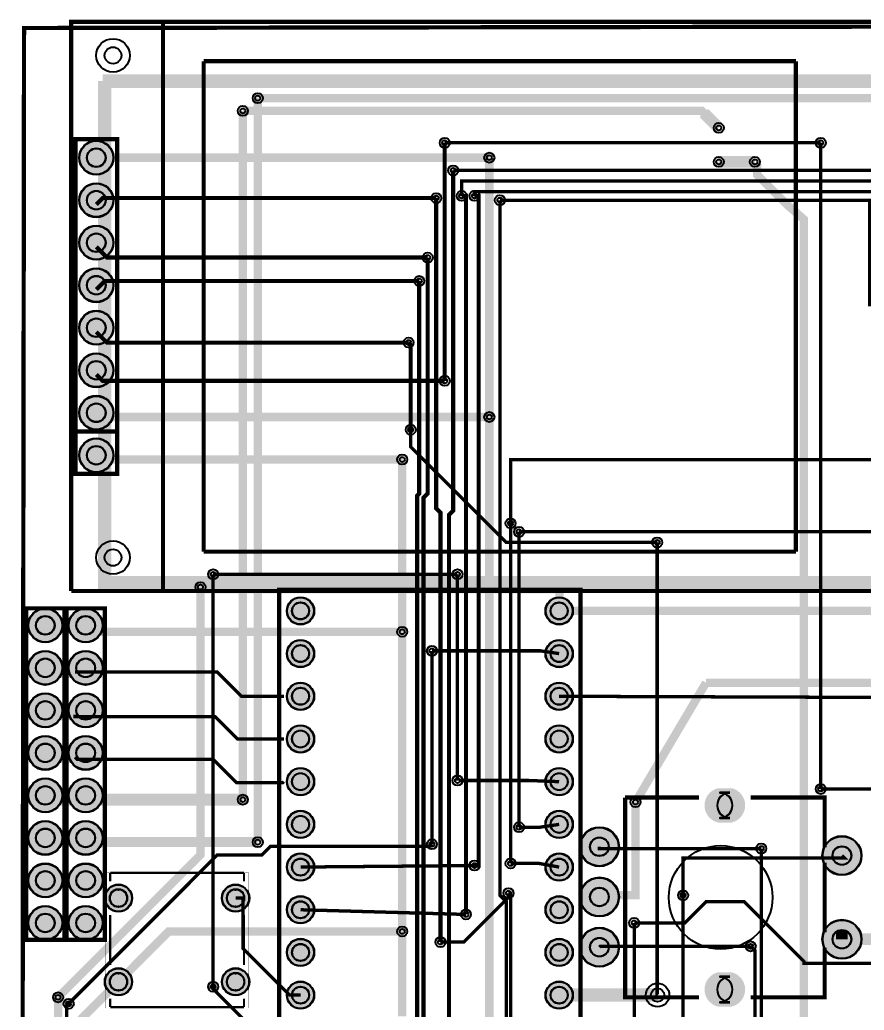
# Model space of a CAD drawing. Header units: millimetres. Extents: x -73.1 to 12.2, y 1 to 92.9.
# Drawn here: x -68.8 to -18.4, y 33.8 to 92.9 of the extents above; entities that cross this region are included whole.
import ezdxf

# ---------------------------------------------------------------- set-up
doc = ezdxf.new("R2010")
doc.units = ezdxf.units.MM
for name, color, linetype, true_color in [('BoardOutLine', 7, 'Continuous', 0xff00ff), ('BottomLayer', 7, 'Continuous', 0x0000ff), ('BottomSolderMaskLayer', 7, 'Continuous', 0xaa00ff), ('Document', 7, 'Continuous', 0xffffff), ('Hole', 7, 'Continuous', 0x222222), ('Multi-Layer', 7, 'Continuous', 0xc0c0c0), ('TopAssembly', 7, 'Continuous', 0x33cc99), ('TopLayer', 7, 'Continuous', 0xff0000), ('TopSilkLayer', 7, 'Continuous', 0xffcc00), ('TopSolderMaskLayer', 7, 'Continuous', 0x800080)]:
    doc.layers.add(name, color=color, linetype=linetype, true_color=true_color)

msp = doc.modelspace()

# ---------------------------------------------------------------- hatches: boundary and pattern name
at = {"layer": 'BottomSolderMaskLayer'}
for points in [[(-65.288, 84.709, 1), (-63.237, 84.709, 1)], [(-65.288, 82.169, 1), (-63.237, 82.169, 1)], [(-65.288, 79.629, 1), (-63.237, 79.629, 1)], [(-65.288, 77.089, 1), (-63.237, 77.089, 1)], [(-65.288, 74.549, 1), (-63.237, 74.549, 1)], [(-65.288, 72.009, 1), (-63.237, 72.009, 1)], [(-65.288, 69.469, 1), (-63.237, 69.469, 1)], [(-65.288, 66.929, 1), (-63.237, 66.929, 1)], [(-52.879, 57.631, 1), (-51.228, 57.631, 1)], [(-37.419, 57.631, 1), (-35.768, 57.631, 1)], [(-68.336, 56.769, 1), (-66.285, 56.769, 1)], [(-65.923, 56.769, 1), (-63.872, 56.769, 1)], [(-52.879, 55.081, 1), (-51.228, 55.081, 1)], [(-37.419, 55.081, 1), (-35.768, 55.081, 1)], [(-68.336, 54.229, 1), (-66.285, 54.229, 1)], [(-65.923, 54.229, 1), (-63.872, 54.229, 1)], [(-52.879, 52.53, 1), (-51.228, 52.53, 1)], [(-37.419, 52.53, 1), (-35.768, 52.53, 1)], [(-68.336, 51.689, 1), (-66.285, 51.689, 1)], [(-65.923, 51.689, 1), (-63.872, 51.689, 1)], [(-52.879, 49.979, 1), (-51.228, 49.979, 1)], [(-37.419, 49.979, 1), (-35.768, 49.979, 1)], [(-68.336, 49.149, 1), (-66.285, 49.149, 1)], [(-65.923, 49.149, 1), (-63.872, 49.149, 1)], [(-52.879, 47.429, 1), (-51.228, 47.429, 1)], [(-37.419, 47.429, 1), (-35.768, 47.429, 1)], [(-68.336, 46.609, 1), (-66.285, 46.609, 1)], [(-65.923, 46.609, 1), (-63.872, 46.609, 1)], [(-26.279, 47.039, -0.785398), (-26.279, 44.988), (-27.099, 44.988, -0.785398), (-27.099, 47.039)], [(-52.879, 44.878, 1), (-51.228, 44.878, 1)], [(-37.419, 44.878, 1), (-35.768, 44.878, 1)], [(-68.336, 44.069, 1), (-66.285, 44.069, 1)], [(-65.923, 44.069, 1), (-63.872, 44.069, 1)], [(-35.364, 43.54, 1), (-33.013, 43.54, 1)], [(-20.864, 43.013, 1), (-18.513, 43.013, 1)], [(-52.879, 42.328, 1), (-51.228, 42.328, 1)], [(-37.419, 42.328, 1), (-35.768, 42.328, 1)], [(-68.336, 41.529, 1), (-66.285, 41.529, 1)], [(-65.923, 41.529, 1), (-63.872, 41.529, 1)], [(-35.364, 40.54, 1), (-33.013, 40.54, 1)], [(-63.761, 40.473, 1), (-62.11, 40.473, 1)], [(-56.762, 40.473, 1), (-55.111, 40.473, 1)], [(-52.879, 39.777, 1), (-51.228, 39.777, 1)], [(-37.419, 39.777, 1), (-35.768, 39.777, 1)], [(-68.336, 38.989, 1), (-66.285, 38.989, 1)], [(-65.923, 38.989, 1), (-63.872, 38.989, 1)], [(-20.864, 38.013, 1), (-18.513, 38.013, 1)], [(-35.364, 37.54, 1), (-33.013, 37.54, 1)], [(-52.879, 37.227, 1), (-51.228, 37.227, 1)], [(-37.419, 37.227, 1), (-35.768, 37.227, 1)], [(-63.761, 35.473, 1), (-62.11, 35.473, 1)], [(-56.762, 35.473, 1), (-55.111, 35.473, 1)], [(-26.279, 36.039, -0.785398), (-26.279, 33.988), (-27.099, 33.988, -0.785398), (-27.099, 36.039)], [(-52.879, 34.676, 1), (-51.228, 34.676, 1)], [(-37.419, 34.676, 1), (-35.768, 34.676, 1)]]:
    msp.add_hatch(color=256, dxfattribs=at).paths.add_polyline_path(points)
at = {"layer": 'Multi-Layer'}
for points in [[(-65.262, 84.709, 1), (-63.262, 84.709, 1)], [(-65.262, 82.169, 1), (-63.262, 82.169, 1)], [(-65.262, 79.629, 1), (-63.262, 79.629, 1)], [(-65.262, 77.089, 1), (-63.262, 77.089, 1)], [(-65.262, 74.549, 1), (-63.262, 74.549, 1)], [(-65.262, 72.009, 1), (-63.262, 72.009, 1)], [(-65.262, 69.469, 1), (-63.262, 69.469, 1)], [(-65.262, 66.929, 1), (-63.262, 66.929, 1)], [(-52.853, 57.631, 1), (-51.253, 57.631, 1)], [(-37.393, 57.631, 1), (-35.793, 57.631, 1)], [(-68.31, 56.769, 1), (-66.31, 56.769, 1)], [(-65.897, 56.769, 1), (-63.897, 56.769, 1)], [(-52.853, 55.081, 1), (-51.253, 55.081, 1)], [(-37.393, 55.081, 1), (-35.793, 55.081, 1)], [(-68.31, 54.229, 1), (-66.31, 54.229, 1)], [(-65.897, 54.229, 1), (-63.897, 54.229, 1)], [(-52.853, 52.53, 1), (-51.253, 52.53, 1)], [(-37.393, 52.53, 1), (-35.793, 52.53, 1)], [(-68.31, 51.689, 1), (-66.31, 51.689, 1)], [(-65.897, 51.689, 1), (-63.897, 51.689, 1)], [(-52.853, 49.979, 1), (-51.253, 49.979, 1)], [(-37.393, 49.979, 1), (-35.793, 49.979, 1)], [(-68.31, 49.149, 1), (-66.31, 49.149, 1)], [(-65.897, 49.149, 1), (-63.897, 49.149, 1)], [(-52.853, 47.429, 1), (-51.253, 47.429, 1)], [(-37.393, 47.429, 1), (-35.793, 47.429, 1)], [(-68.31, 46.609, 1), (-66.31, 46.609, 1)], [(-65.897, 46.609, 1), (-63.897, 46.609, 1)], [(-26.289, 47.013, -0.785398), (-26.289, 45.013), (-27.089, 45.013, -0.785398), (-27.089, 47.013)], [(-52.853, 44.878, 1), (-51.253, 44.878, 1)], [(-37.393, 44.878, 1), (-35.793, 44.878, 1)], [(-68.31, 44.069, 1), (-66.31, 44.069, 1)], [(-65.897, 44.069, 1), (-63.897, 44.069, 1)], [(-35.339, 43.54, 1), (-33.039, 43.54, 1)], [(-20.839, 43.013, 1), (-18.539, 43.013, 1)], [(-52.853, 42.328, 1), (-51.253, 42.328, 1)], [(-37.393, 42.328, 1), (-35.793, 42.328, 1)], [(-68.31, 41.529, 1), (-66.31, 41.529, 1)], [(-65.897, 41.529, 1), (-63.897, 41.529, 1)], [(-35.339, 40.54, 1), (-33.039, 40.54, 1)], [(-63.736, 40.473, 1), (-62.136, 40.473, 1)], [(-56.736, 40.473, 1), (-55.136, 40.473, 1)], [(-52.853, 39.777, 1), (-51.253, 39.777, 1)], [(-37.393, 39.777, 1), (-35.793, 39.777, 1)], [(-68.31, 38.989, 1), (-66.31, 38.989, 1)], [(-65.897, 38.989, 1), (-63.897, 38.989, 1)], [(-20.839, 38.013, 1), (-18.539, 38.013, 1)], [(-35.339, 37.54, 1), (-33.039, 37.54, 1)], [(-52.853, 37.227, 1), (-51.253, 37.227, 1)], [(-37.393, 37.227, 1), (-35.793, 37.227, 1)], [(-63.736, 35.473, 1), (-62.136, 35.473, 1)], [(-56.736, 35.473, 1), (-55.136, 35.473, 1)], [(-26.289, 36.013, -0.785398), (-26.289, 34.013), (-27.089, 34.013, -0.785398), (-27.089, 36.013)], [(-52.853, 34.676, 1), (-51.253, 34.676, 1)], [(-37.393, 34.676, 1), (-35.793, 34.676, 1)]]:
    msp.add_hatch(color=256, dxfattribs=at).paths.add_polyline_path(points)
at = {"layer": 'TopSolderMaskLayer'}
for points in [[(-65.288, 84.709, 1), (-63.237, 84.709, 1)], [(-65.288, 82.169, 1), (-63.237, 82.169, 1)], [(-65.288, 79.629, 1), (-63.237, 79.629, 1)], [(-65.288, 77.089, 1), (-63.237, 77.089, 1)], [(-65.288, 74.549, 1), (-63.237, 74.549, 1)], [(-65.288, 72.009, 1), (-63.237, 72.009, 1)], [(-65.288, 69.469, 1), (-63.237, 69.469, 1)], [(-65.288, 66.929, 1), (-63.237, 66.929, 1)], [(-52.879, 57.631, 1), (-51.228, 57.631, 1)], [(-37.419, 57.631, 1), (-35.768, 57.631, 1)], [(-68.336, 56.769, 1), (-66.285, 56.769, 1)], [(-65.923, 56.769, 1), (-63.872, 56.769, 1)], [(-52.879, 55.081, 1), (-51.228, 55.081, 1)], [(-37.419, 55.081, 1), (-35.768, 55.081, 1)], [(-68.336, 54.229, 1), (-66.285, 54.229, 1)], [(-65.923, 54.229, 1), (-63.872, 54.229, 1)], [(-52.879, 52.53, 1), (-51.228, 52.53, 1)], [(-37.419, 52.53, 1), (-35.768, 52.53, 1)], [(-68.336, 51.689, 1), (-66.285, 51.689, 1)], [(-65.923, 51.689, 1), (-63.872, 51.689, 1)], [(-52.879, 49.979, 1), (-51.228, 49.979, 1)], [(-37.419, 49.979, 1), (-35.768, 49.979, 1)], [(-68.336, 49.149, 1), (-66.285, 49.149, 1)], [(-65.923, 49.149, 1), (-63.872, 49.149, 1)], [(-52.879, 47.429, 1), (-51.228, 47.429, 1)], [(-37.419, 47.429, 1), (-35.768, 47.429, 1)], [(-68.336, 46.609, 1), (-66.285, 46.609, 1)], [(-65.923, 46.609, 1), (-63.872, 46.609, 1)], [(-26.279, 47.039, -0.785398), (-26.279, 44.988), (-27.099, 44.988, -0.785398), (-27.099, 47.039)], [(-52.879, 44.878, 1), (-51.228, 44.878, 1)], [(-37.419, 44.878, 1), (-35.768, 44.878, 1)], [(-68.336, 44.069, 1), (-66.285, 44.069, 1)], [(-65.923, 44.069, 1), (-63.872, 44.069, 1)], [(-35.364, 43.54, 1), (-33.013, 43.54, 1)], [(-20.864, 43.013, 1), (-18.513, 43.013, 1)], [(-52.879, 42.328, 1), (-51.228, 42.328, 1)], [(-37.419, 42.328, 1), (-35.768, 42.328, 1)], [(-68.336, 41.529, 1), (-66.285, 41.529, 1)], [(-65.923, 41.529, 1), (-63.872, 41.529, 1)], [(-35.364, 40.54, 1), (-33.013, 40.54, 1)], [(-63.761, 40.473, 1), (-62.11, 40.473, 1)], [(-56.762, 40.473, 1), (-55.111, 40.473, 1)], [(-52.879, 39.777, 1), (-51.228, 39.777, 1)], [(-37.419, 39.777, 1), (-35.768, 39.777, 1)], [(-68.336, 38.989, 1), (-66.285, 38.989, 1)], [(-65.923, 38.989, 1), (-63.872, 38.989, 1)], [(-20.864, 38.013, 1), (-18.513, 38.013, 1)], [(-35.364, 37.54, 1), (-33.013, 37.54, 1)], [(-52.879, 37.227, 1), (-51.228, 37.227, 1)], [(-37.419, 37.227, 1), (-35.768, 37.227, 1)], [(-63.761, 35.473, 1), (-62.11, 35.473, 1)], [(-56.762, 35.473, 1), (-55.111, 35.473, 1)], [(-26.279, 36.039, -0.785398), (-26.279, 33.988), (-27.099, 33.988, -0.785398), (-27.099, 36.039)], [(-52.879, 34.676, 1), (-51.228, 34.676, 1)], [(-37.419, 34.676, 1), (-35.768, 34.676, 1)]]:
    msp.add_hatch(color=256, dxfattribs=at).paths.add_polyline_path(points)

# ---------------------------------------------------------------- linework, layer by layer
at = {"layer": 'BoardOutLine', "const_width": 0.254}
msp.add_lwpolyline([(-68.58, 92.456), (12.065, 92.583), (12.065, 2.414), (-68.707, 2.414), (-68.58, 92.456)], close=True, dxfattribs=at)
at = {"layer": 'BottomLayer'}
for points, const_width in [([(-54.61, 88.265), (-14.733, 88.265), (-14.605, 88.393)], 0.5), ([(-55.499, 87.503), (-28.067, 87.503), (-27.94, 87.376)], 0.5), ([(-27.051, 86.488), (-27.94, 87.377)], 0.7), ([(-43.434, 85.598), (-20.955, 85.598), (-20.955, 85.598)], 0.2), ([(-64.262, 84.455), (-64.008, 84.709), (-40.767, 84.709)], 0.5), ([(-27.051, 84.456), (-24.892, 84.456)], 0.7), ([(-42.926, 83.947), (-18.923, 83.947)], 0.2), ([(-18.923, 83.948), (-16.891, 83.948), (-16.891, 76.455), (-15.24, 74.804), (4.445, 74.804), (4.572, 74.931)], 0.2), ([(-42.418, 82.424), (-42.418, 83.313), (-19.304, 83.313)], 0.2), ([(-19.304, 83.313), (-17.272, 83.313), (-17.272, 76.328), (-15.24, 74.296), (3.302, 74.296)], 0.2), ([(-43.942, 82.296), (-63.881, 82.296), (-64.262, 81.915)], 0.25), ([(-41.656, 82.424), (-41.656, 82.678), (-19.685, 82.677)], 0.2), ([(-40.132, 82.17), (-18.034, 82.17), (-18.034, 78.357), (-18.034, 75.819)], 0.2), ([(-19.685, 82.678), (-17.653, 82.678), (-17.653, 76.074), (-15.494, 73.915), (3.937, 73.915)], 0.2), ([(-44.45, 78.74), (-63.616, 78.74), (-64.26, 79.384)], 0.25), ([(-44.958, 77.343), (-63.754, 77.343), (-64.262, 76.835)], 0.25), ([(-45.593, 73.66), (-63.627, 73.66), (-64.262, 74.295)], 0.25), ([(-64.262, 71.756), (-63.88, 71.374), (-43.434, 71.374)], 0.25), ([(-40.767, 69.215), (-40.767, 69.215), (-53.34, 69.215), (-64.262, 69.216)], 0.5), ([(-30.734, 61.723), (-39.751, 61.723), (-45.466, 67.438), (-45.466, 68.454)], 0.2), ([(-64.262, 66.675), (-60.325, 66.675), (-45.974, 66.675), (-45.974, 66.675)], 0.5), ([(-39.497, 62.866), (-39.497, 66.676), (-13.843, 66.676)], 0.2), ([(-38.989, 62.357), (-15.367, 62.357), (-15.367, 62.357)], 0.2), ([(-42.672, 59.817), (-42.672, 59.817), (-57.277, 59.817)], 0.2), ([(-36.593, 57.631), (-36.576, 58.928), (-57.912, 58.928), (-58.039, 59.055)], 0.5), ([(-36.593, 57.631), (-16.637, 57.631), (-16.637, 57.658)], 0.5), ([(-67.945, 56.515), (-65.532, 56.515), (-65.532, 56.515)], 0.5), ([(-45.974, 56.388), (-65.405, 56.388), (-65.532, 56.515)], 0.5), ([(-36.594, 55.081), (-37.719, 55.246), (-44.196, 55.246)], 0.2), ([(-67.945, 53.975), (-65.532, 53.975), (-65.532, 53.975)], 0.7), ([(-65.532, 53.976), (-57.023, 53.976), (-55.578, 52.531), (-53.045, 52.531)], 0.2), ([(-27.813, 53.34), (-32.028, 46.211)], 0.5), ([(5.969, 53.34), (-27.82, 53.34)], 0.5), ([(-36.593, 52.53), (-36.593, 52.53), (-14.224, 52.451), (-14.097, 52.578)], 0.2), ([(-67.945, 51.435), (-65.532, 51.435), (-65.532, 51.435)], 0.7), ([(-65.532, 51.436), (-65.532, 51.309), (-57.15, 51.309), (-55.822, 49.98), (-53.045, 49.98)], 0.2), ([(-67.945, 48.895), (-65.532, 48.895), (-65.532, 48.895)], 0.7), ([(-65.532, 48.896), (-65.405, 48.769), (-57.277, 48.769), (-55.88, 47.372), (-53.104, 47.372), (-53.045, 47.428)], 0.2), ([(-36.593, 47.429), (-38.412, 47.499), (-42.672, 47.499), (-42.672, 47.498)], 0.2), ([(-20.955, 46.99), (-13.058, 46.99), (-12.931, 47.117)], 0.2), ([(-55.499, 46.355), (-67.945, 46.355), (-67.945, 46.355)], 0.7), ([(-67.945, 46.355), (-65.532, 46.355), (-65.532, 46.355)], 0.7), ([(-36.593, 44.878), (-37.761, 44.704), (-38.989, 44.704)], 0.2), ([(-54.61, 43.815), (-54.611, 43.816), (-67.945, 43.816)], 0.6), ([(-65.913, 34.164), (-57.023, 43.054), (-54.356, 43.054), (-53.848, 43.562), (-44.323, 43.562), (-44.196, 43.689)], 0.2), ([(-34.188, 43.539), (-34.188, 43.434), (-24.511, 43.434)], 0.2), ([(-36.593, 42.328), (-37.804, 42.545), (-39.497, 42.545)], 0.2), ([(-29.187, 40.641), (-29.187, 42.861), (-19.535, 42.861), (-19.688, 43.013)], 0.2), ([(-52.053, 42.328), (-52.053, 42.328), (-41.656, 42.418), (-41.656, 42.418)], 0.2), ([(-19.688, 38.014), (-14.455, 38.014), (-10.686, 41.784), (-6.718, 41.784)], 0.7), ([(-43.688, 37.846), (-42.291, 37.846), (-39.624, 40.513), (-39.624, 40.767)], 0.2), ([(-13.208, 36.577), (-21.948, 36.577), (-21.948, 36.681), (-25.527, 40.26), (-27.813, 40.26), (-29.083, 38.99), (-32.108, 38.99)], 0.2), ([(-52.053, 39.777), (-52.053, 39.777), (-42.164, 39.497)], 0.2), ([(-45.974, 38.481), (-59.928, 38.481), (-62.936, 35.473)], 0.5), ([(-19.688, 38.014), (-19.688, 38.482)], 0.7), ([(-25.146, 37.592), (-34.137, 37.592), (-34.189, 37.54)], 0.2), ([(-57.277, 35.179), (-57.277, 35.052), (-54.483, 32.258)], 0.2), ([(-36.593, 34.676), (-30.711, 34.676)], 0.8), ([(-66.548, 34.544), (-66.548, 30.481), (-67.564, 29.465)], 0.5)]:
    msp.add_lwpolyline(points, dxfattribs=dict(at, const_width=const_width))
at = {"layer": 'BottomSolderMaskLayer'}
for points in [[(-26.381, 46.783), (-26.996, 46.783)], [(-26.381, 45.244), (-26.996, 45.244)], [(-62.91, 40.989), (-62.962, 40.989)], [(-55.91, 40.989), (-55.962, 40.989)], [(-62.91, 39.957), (-62.962, 39.957)], [(-55.91, 39.957), (-55.962, 39.957)], [(-62.91, 35.989), (-62.962, 35.989)], [(-55.91, 35.989), (-55.962, 35.989)], [(-26.381, 35.783), (-26.996, 35.783)], [(-62.91, 34.957), (-62.962, 34.957)], [(-55.91, 34.957), (-55.962, 34.957)], [(-26.381, 34.244), (-26.996, 34.244)]]:
    msp.add_lwpolyline(points, close=True, dxfattribs=at)
for centre, radius in [((-64.262, 84.709), 1.025), ((-64.262, 84.709), 0.564), ((-64.262, 82.169), 1.025), ((-64.262, 82.169), 0.564), ((-64.262, 79.629), 1.025), ((-64.262, 79.629), 0.564), ((-64.262, 77.089), 1.025), ((-64.262, 77.089), 0.564), ((-64.262, 74.549), 1.025), ((-64.262, 74.549), 0.564), ((-64.262, 72.009), 1.025), ((-64.262, 72.009), 0.564), ((-64.262, 69.469), 1.025), ((-64.262, 69.469), 0.564), ((-64.262, 66.929), 1.025), ((-64.262, 66.929), 0.564), ((-52.053, 57.631), 0.825), ((-52.053, 57.631), 0.516), ((-36.593, 57.631), 0.825), ((-36.593, 57.631), 0.516), ((-67.31, 56.769), 1.025), ((-64.897, 56.769), 1.025), ((-67.31, 56.769), 0.564), ((-64.897, 56.769), 0.564), ((-52.053, 55.081), 0.825), ((-36.593, 55.081), 0.825), ((-67.31, 54.229), 1.025), ((-64.897, 54.229), 1.025), ((-52.053, 55.081), 0.516), ((-36.593, 55.081), 0.516), ((-67.31, 54.229), 0.564), ((-64.897, 54.229), 0.564), ((-52.053, 52.53), 0.825), ((-36.593, 52.53), 0.825), ((-67.31, 51.689), 1.025), ((-64.897, 51.689), 1.025), ((-52.053, 52.53), 0.516), ((-36.593, 52.53), 0.516), ((-67.31, 51.689), 0.564), ((-64.897, 51.689), 0.564), ((-52.053, 49.979), 0.825), ((-52.053, 49.98), 0.516), ((-36.593, 49.979), 0.825), ((-36.593, 49.98), 0.516), ((-67.31, 49.149), 1.025), ((-67.31, 49.149), 0.564), ((-64.897, 49.149), 1.025), ((-64.897, 49.149), 0.564), ((-52.053, 47.429), 0.825), ((-52.053, 47.429), 0.516), ((-36.593, 47.429), 0.825), ((-36.593, 47.429), 0.516), ((-67.31, 46.609), 1.025), ((-64.897, 46.609), 1.025), ((-67.31, 46.609), 0.564), ((-64.897, 46.609), 0.564), ((-52.053, 44.878), 0.825), ((-36.593, 44.878), 0.825), ((-67.31, 44.069), 1.026), ((-64.897, 44.069), 1.026), ((-52.053, 44.878), 0.516), ((-36.593, 44.878), 0.516), ((-67.31, 44.069), 0.564), ((-64.897, 44.069), 0.564), ((-34.189, 43.54), 1.175), ((-34.189, 43.54), 0.562), ((-19.689, 43.013), 1.175), ((-19.689, 43.014), 0.562), ((-52.053, 42.328), 0.825), ((-52.053, 42.328), 0.516), ((-36.593, 42.328), 0.825), ((-36.593, 42.328), 0.516), ((-67.31, 41.529), 1.026), ((-67.31, 41.529), 0.564), ((-64.897, 41.529), 1.026), ((-64.897, 41.529), 0.564), ((-34.189, 40.54), 1.175), ((-62.936, 40.473), 0.825), ((-55.936, 40.473), 0.825), ((-34.189, 40.54), 0.562), ((-52.053, 39.777), 0.825), ((-52.053, 39.777), 0.516), ((-36.593, 39.777), 0.825), ((-36.593, 39.777), 0.516), ((-67.31, 38.989), 1.026), ((-64.897, 38.989), 1.026), ((-67.31, 38.989), 0.564), ((-64.897, 38.989), 0.564), ((-19.689, 38.013), 1.175), ((-34.189, 37.54), 1.175), ((-19.689, 38.014), 0.562), ((-52.053, 37.227), 0.825), ((-36.593, 37.227), 0.825), ((-34.189, 37.54), 0.562), ((-52.053, 37.227), 0.516), ((-36.593, 37.227), 0.516), ((-62.936, 35.473), 0.825), ((-55.936, 35.473), 0.825), ((-52.053, 34.676), 0.825), ((-52.053, 34.676), 0.516), ((-36.593, 34.676), 0.825), ((-36.593, 34.676), 0.516)]:
    msp.add_circle(centre, radius, dxfattribs=at)
for centre, radius, start, end in [((-26.381, 46.014), 0.769, 450, 270), ((-26.996, 46.014), 0.769, 270, 450), ((-62.962, 40.473), 0.516, 90, 270), ((-62.91, 40.473), 0.516, 270, 90), ((-55.962, 40.473), 0.516, 90, 270), ((-55.91, 40.473), 0.516, 270, 90), ((-62.962, 35.473), 0.516, 90, 270), ((-62.91, 35.473), 0.516, 270, 90), ((-55.962, 35.473), 0.516, 90, 270), ((-55.91, 35.473), 0.516, 270, 90), ((-26.381, 35.014), 0.769, 450, 270), ((-26.996, 35.014), 0.769, 270, 450)]:
    msp.add_arc(centre, radius, start, end, dxfattribs=at)
at = {"layer": 'Document', "const_width": 0.00991}
msp.add_lwpolyline([(-63.727, 41.986), (-55.145, 41.986), (-55.145, 33.906), (-63.727, 33.906), (-63.727, 41.986)], close=True, dxfattribs=at)
at = {"layer": 'Document'}
for centre in [(-63.262, 90.819), (-63.262, 60.819)]:
    msp.add_circle(centre, 0.5, dxfattribs=at)
at = {"layer": 'Hole'}
for centre, radius in [((-54.61, 88.265), 0.15), ((-55.499, 87.503), 0.15), ((-27.051, 86.487), 0.15), ((-43.434, 85.598), 0.15), ((-20.955, 85.598), 0.15), ((-40.767, 84.709), 0.15), ((-42.926, 83.947), 0.15), ((-27.051, 84.455), 0.15), ((-24.892, 84.455), 0.15), ((-43.942, 82.296), 0.15), ((-42.418, 82.423), 0.15), ((-41.656, 82.423), 0.15), ((-40.132, 82.169), 0.15), ((-44.45, 78.74), 0.15), ((-44.958, 77.343), 0.15), ((-45.593, 73.66), 0.15), ((-43.434, 71.374), 0.15), ((-40.767, 69.215), 0.15), ((-45.466, 68.453), 0.15), ((-45.974, 66.675), 0.15), ((-39.497, 62.865), 0.15), ((-38.989, 62.357), 0.15), ((-30.734, 61.722), 0.15), ((-57.277, 59.817), 0.15), ((-42.672, 59.817), 0.15), ((-58.039, 59.055), 0.15), ((-45.974, 56.388), 0.15), ((-44.196, 55.245), 0.15), ((-42.672, 47.498), 0.15), ((-20.955, 46.99), 0.15), ((-55.499, 46.355), 0.15), ((-32.028, 46.211), 0.15), ((-38.989, 44.704), 0.15), ((-54.61, 43.815), 0.15), ((-44.196, 43.688), 0.15), ((-24.511, 43.434), 0.15), ((-39.497, 42.545), 0.15), ((-41.656, 42.418), 0.15), ((-39.624, 40.767), 0.15), ((-29.187, 40.64), 0.15), ((-42.164, 39.497), 0.15), ((-32.108, 38.989), 0.15), ((-45.974, 38.481), 0.15), ((-43.688, 37.846), 0.15), ((-25.146, 37.592), 0.15), ((-57.277, 35.179), 0.15), ((-30.711, 34.676), 0.4), ((-66.548, 34.544), 0.15), ((-65.913, 34.163), 0.15)]:
    msp.add_circle(centre, radius, dxfattribs=at)
at = {"layer": 'Multi-Layer'}
for points in [[(-26.389, 46.764), (-26.989, 46.764)], [(-26.389, 45.264), (-26.989, 45.264)], [(-62.911, 40.973), (-62.961, 40.973)], [(-55.911, 40.973), (-55.961, 40.973)], [(-62.911, 39.973), (-62.961, 39.973)], [(-55.911, 39.973), (-55.961, 39.973)], [(-62.911, 35.973), (-62.961, 35.973)], [(-55.911, 35.973), (-55.961, 35.973)], [(-26.389, 35.764), (-26.989, 35.764)], [(-62.911, 34.973), (-62.961, 34.973)], [(-55.911, 34.973), (-55.961, 34.973)], [(-26.389, 34.264), (-26.989, 34.264)]]:
    msp.add_lwpolyline(points, close=True, dxfattribs=at)
for centre, radius in [((-63.262, 90.819), 1), ((-54.61, 88.265), 0.3), ((-55.499, 87.503), 0.3), ((-27.051, 86.487), 0.3), ((-43.434, 85.598), 0.3), ((-20.955, 85.598), 0.3), ((-64.262, 84.709), 1), ((-64.262, 84.709), 0.55), ((-40.767, 84.709), 0.3), ((-27.051, 84.455), 0.3), ((-24.892, 84.455), 0.3), ((-42.926, 83.947), 0.3), ((-64.262, 82.169), 1), ((-64.262, 82.169), 0.55), ((-43.942, 82.296), 0.3), ((-42.418, 82.423), 0.3), ((-41.656, 82.423), 0.3), ((-40.132, 82.169), 0.3), ((-64.262, 79.629), 1), ((-64.262, 79.629), 0.55), ((-44.45, 78.74), 0.3), ((-64.262, 77.089), 1), ((-64.262, 77.089), 0.55), ((-44.958, 77.343), 0.3), ((-64.262, 74.549), 1), ((-64.262, 74.549), 0.55), ((-45.593, 73.66), 0.3), ((-64.262, 72.009), 1), ((-64.262, 72.009), 0.55), ((-43.434, 71.374), 0.3), ((-64.262, 69.469), 1), ((-64.262, 69.469), 0.55), ((-40.767, 69.215), 0.3), ((-45.466, 68.453), 0.3), ((-64.262, 66.929), 1), ((-64.262, 66.929), 0.55), ((-45.974, 66.675), 0.3), ((-39.497, 62.865), 0.3), ((-38.989, 62.357), 0.3), ((-63.262, 60.819), 1), ((-30.734, 61.722), 0.3), ((-57.277, 59.817), 0.3), ((-42.672, 59.817), 0.3), ((-58.039, 59.055), 0.3), ((-52.053, 57.631), 0.8), ((-52.053, 57.631), 0.5), ((-36.593, 57.631), 0.8), ((-36.593, 57.631), 0.5), ((-67.31, 56.769), 1), ((-64.897, 56.769), 1), ((-67.31, 56.769), 0.55), ((-64.897, 56.769), 0.55), ((-45.974, 56.388), 0.3), ((-52.053, 55.081), 0.8), ((-36.593, 55.081), 0.8), ((-67.31, 54.229), 1), ((-64.897, 54.229), 1), ((-52.053, 55.081), 0.5), ((-44.196, 55.245), 0.3), ((-36.593, 55.081), 0.5), ((-67.31, 54.229), 0.55), ((-64.897, 54.229), 0.55), ((-52.053, 52.53), 0.8), ((-36.593, 52.53), 0.8), ((-67.31, 51.689), 1), ((-64.897, 51.689), 1), ((-52.053, 52.53), 0.5), ((-36.593, 52.53), 0.5), ((-67.31, 51.689), 0.55), ((-64.897, 51.689), 0.55), ((-52.053, 49.979), 0.8), ((-52.053, 49.98), 0.5), ((-36.593, 49.979), 0.8), ((-36.593, 49.98), 0.5), ((-67.31, 49.149), 1), ((-64.897, 49.149), 1), ((-67.31, 49.149), 0.55), ((-64.897, 49.149), 0.55), ((-52.053, 47.429), 0.8), ((-52.053, 47.429), 0.5), ((-36.593, 47.429), 0.8), ((-36.593, 47.429), 0.5), ((-67.31, 46.609), 1), ((-64.897, 46.609), 1), ((-42.672, 47.498), 0.3), ((-67.31, 46.609), 0.55), ((-64.897, 46.609), 0.55), ((-20.955, 46.99), 0.3), ((-55.499, 46.355), 0.3), ((-32.028, 46.211), 0.3), ((-52.053, 44.878), 0.8), ((-36.593, 44.878), 0.8), ((-67.31, 44.069), 1), ((-64.897, 44.069), 1), ((-52.053, 44.878), 0.5), ((-38.989, 44.704), 0.3), ((-36.593, 44.878), 0.5), ((-67.31, 44.069), 0.55), ((-64.897, 44.069), 0.55), ((-34.189, 43.54), 1.15), ((-54.61, 43.815), 0.3), ((-44.196, 43.688), 0.3), ((-34.189, 43.54), 0.55), ((-19.689, 43.013), 1.15), ((-24.511, 43.434), 0.3), ((-19.689, 43.014), 0.55), ((-52.053, 42.328), 0.8), ((-52.053, 42.328), 0.5), ((-41.656, 42.418), 0.3), ((-39.497, 42.545), 0.3), ((-36.593, 42.328), 0.8), ((-36.593, 42.328), 0.5), ((-67.31, 41.529), 1), ((-67.31, 41.529), 0.55), ((-64.897, 41.529), 1), ((-64.897, 41.529), 0.55), ((-34.189, 40.54), 1.15), ((-62.936, 40.473), 0.8), ((-55.936, 40.473), 0.8), ((-39.624, 40.767), 0.3), ((-34.189, 40.54), 0.55), ((-29.187, 40.64), 0.3), ((-52.053, 39.777), 0.8), ((-52.053, 39.777), 0.5), ((-36.593, 39.777), 0.8), ((-36.593, 39.777), 0.5), ((-67.31, 38.989), 1), ((-64.897, 38.989), 1), ((-42.164, 39.497), 0.3), ((-67.31, 38.989), 0.55), ((-64.897, 38.989), 0.55), ((-32.108, 38.989), 0.3), ((-19.689, 38.013), 1.15), ((-45.974, 38.481), 0.3), ((-34.189, 37.54), 1.15), ((-19.689, 38.014), 0.55), ((-52.053, 37.227), 0.8), ((-43.688, 37.846), 0.3), ((-36.593, 37.227), 0.8), ((-34.189, 37.54), 0.55), ((-25.146, 37.592), 0.3), ((-52.053, 37.227), 0.5), ((-36.593, 37.227), 0.5), ((-62.936, 35.473), 0.8), ((-55.936, 35.473), 0.8), ((-57.277, 35.179), 0.3), ((-52.053, 34.676), 0.8), ((-52.053, 34.676), 0.5), ((-36.593, 34.676), 0.8), ((-36.593, 34.676), 0.5), ((-30.711, 34.676), 0.7), ((-66.548, 34.544), 0.3), ((-65.913, 34.163), 0.3)]:
    msp.add_circle(centre, radius, dxfattribs=at)
for centre, radius, start, end in [((-26.389, 46.014), 0.75, 450, 270), ((-26.989, 46.014), 0.75, 270, 450), ((-62.961, 40.473), 0.5, 90, 270), ((-62.911, 40.473), 0.5, 270, 90), ((-55.961, 40.473), 0.5, 90, 270), ((-55.911, 40.473), 0.5, 270, 90), ((-62.961, 35.473), 0.5, 90, 270), ((-62.911, 35.473), 0.5, 270, 90), ((-55.961, 35.473), 0.5, 90, 270), ((-55.911, 35.473), 0.5, 270, 90), ((-26.389, 35.014), 0.75, 450, 270), ((-26.989, 35.014), 0.75, 270, 450)]:
    msp.add_arc(centre, radius, start, end, dxfattribs=at)
at = {"layer": 'TopAssembly', "const_width": 0.254}
for points in [[(-65.762, 58.819), (-65.762, 92.819), (-9.762, 92.819), (-9.762, 58.819)], [(-60.272, 92.819), (-60.272, 58.819)], [(-57.842, 61.169), (-57.842, 90.469)], [(-57.842, 90.469), (-22.442, 90.469)], [(-22.442, 90.469), (-22.442, 61.169)], [(-57.842, 61.169), (-22.442, 61.169)], [(-9.762, 58.819), (-65.762, 58.819)]]:
    msp.add_lwpolyline(points, dxfattribs=at)
at = {"layer": 'TopLayer'}
for points, const_width in [([(-54.61, 43.815), (-54.61, 88.265), (-54.61, 88.265)], 0.5), ([(-55.499, 46.355), (-55.499, 87.503), (-55.499, 87.503)], 0.5), ([(-43.434, 71.374), (-43.434, 71.374), (-43.434, 85.598)], 0.25), ([(-20.955, 85.598), (-20.955, 46.99), (-20.955, 46.99)], 0.2), ([(-40.767, 84.709), (-40.767, 69.215), (-40.767, 69.215)], 0.5), ([(-43.18, 32.258), (-43.18, 63.374), (-43.18, 63.374), (-42.926, 63.628), (-42.926, 83.947)], 0.25), ([(-21.633, 26.869), (-21.633, 31.918), (-21.971, 32.259), (-21.971, 81.027), (-22.987, 81.916), (-24.765, 83.694), (-24.765, 84.329)], 0.5), ([(-43.688, 37.846), (-43.688, 63.5), (-43.942, 63.754), (-43.942, 82.296)], 0.25), ([(-42.164, 39.498), (-42.164, 82.424), (-42.418, 82.424)], 0.25), ([(-41.656, 42.419), (-41.402, 42.419), (-41.402, 82.424), (-41.656, 82.424)], 0.25), ([(-40.005, 29.591), (-39.751, 29.591), (-39.751, 40.259), (-40.132, 40.64), (-40.132, 82.169), (-40.132, 82.169)], 0.2), ([(-44.577, 24.511), (-44.704, 24.511), (-44.704, 64.389), (-44.45, 64.643), (-44.45, 78.74)], 0.25), ([(-44.958, 77.344), (-44.958, 64.643), (-45.085, 64.516), (-45.085, 19.304), (-45.085, 19.304)], 0.25), ([(-45.466, 68.453), (-45.466, 73.533), (-45.593, 73.66)], 0.25), ([(-40.767, 14.351), (-40.767, 69.215), (-40.767, 69.215), (-40.767, 69.215)], 0.5), ([(-45.974, 66.675), (-45.974, 66.675), (-45.974, 56.388)], 0.5), ([(-39.497, 42.545), (-39.497, 62.865), (-39.497, 62.865)], 0.2), ([(-38.989, 44.704), (-38.989, 62.357), (-38.989, 62.357)], 0.2), ([(-30.711, 34.676), (-30.734, 34.699), (-30.734, 61.722)], 0.2), ([(-57.277, 59.817), (-57.277, 37.085), (-57.277, 37.085), (-57.277, 35.179)], 0.2), ([(-42.672, 47.498), (-42.672, 59.817), (-42.672, 59.817)], 0.2), ([(-58.039, 59.055), (-58.039, 43.053), (-66.548, 34.544)], 0.5), ([(-45.974, 38.481), (-45.974, 56.388), (-45.974, 56.388)], 0.5), ([(-44.196, 55.245), (-44.196, 43.688), (-44.196, 43.688)], 0.2), ([(-32.027, 46.211), (-32.027, 40.641), (-34.089, 40.641), (-34.188, 40.539)], 0.5), ([(-24.511, 43.434), (-24.511, 22.098), (-24.511, 22.098)], 0.2), ([(-39.497, 27.178), (-39.497, 40.767), (-39.624, 40.767)], 0.2), ([(-55.936, 40.473), (-55.499, 40.473), (-55.499, 37.466), (-52.71, 34.677), (-52.053, 34.676)], 0.2), ([(-29.187, 32.126), (-29.187, 40.64)], 0.2), ([(-32.108, 38.989), (-32.108, 29.591)], 0.2), ([(-45.974, 33.402), (-45.974, 38.482)], 0.5), ([(-25.146, 22.734), (-25.146, 26.798), (-24.892, 27.052), (-24.892, 37.339), (-25.146, 37.593)], 0.2), ([(-65.405, 9.398), (-65.405, 13.994), (-65.405, 13.994), (-65.405, 33.006), (-62.936, 35.474)], 0.5), ([(-66.04, 3.429), (-66.04, 34.036), (-65.913, 34.163)], 0.2)]:
    msp.add_lwpolyline(points, dxfattribs=dict(at, const_width=const_width))
at = {"layer": 'TopSilkLayer'}
for points, const_width in [([(-63.881, 89.281), (-12.827, 89.281), (-12.827, 59.309), (-63.754, 59.309), (-63.754, 89.281)], 0.8), ([(-65.512, 68.352), (-63.012, 68.352)], 0.254), ([(-28.227, 46.483), (-32.654, 46.483)], 0.254), ([(-28.227, 34.545), (-32.654, 34.545), (-32.654, 46.483)], 0.254), ([(-20.72, 43.515), (-20.72, 46.483), (-25.151, 46.483)], 0.254), ([(-20.72, 38.435), (-20.72, 42.592)], 0.254), ([(-63.436, 41.973), (-63.436, 41.473)], 0.127), ([(-63.43, 41.986), (-55.442, 41.986)], 0.127), ([(-55.436, 41.973), (-55.436, 41.473)], 0.127), ([(-63.436, 39.473), (-63.436, 36.473)], 0.127), ([(-55.436, 36.473), (-55.436, 39.473)], 0.127), ([(-20.72, 36.03), (-20.72, 37.512)], 0.254), ([(-32.658, 36.03), (-32.658, 35.141)], 0.254), ([(-20.72, 36.03), (-20.72, 35.141)], 0.254), ([(-20.72, 35.141), (-20.72, 34.545), (-25.151, 34.545)], 0.254), ([(-63.436, 34.473), (-63.436, 33.973)], 0.127), ([(-55.436, 33.973), (-55.436, 34.473)], 0.127), ([(-55.442, 33.96), (-63.43, 33.96)], 0.127)]:
    msp.add_lwpolyline(points, dxfattribs=dict(at, const_width=const_width))
at = {"layer": 'TopSilkLayer', "const_width": 0.254}
for points in [[(-65.512, 65.819), (-65.512, 85.819), (-63.012, 85.819), (-63.012, 65.819), (-65.512, 65.819)], [(-35.323, 7.901), (-53.323, 7.901), (-53.323, 58.901), (-35.323, 58.901), (-35.323, 7.901)], [(-66.167, 57.785), (-66.167, 37.973), (-68.453, 37.973), (-68.453, 57.785), (-66.167, 57.785)], [(-63.754, 57.785), (-63.754, 37.973), (-66.04, 37.973), (-66.04, 57.785), (-63.754, 57.785)]]:
    msp.add_lwpolyline(points, close=True, dxfattribs=at)
at = {"layer": 'TopSilkLayer'}
msp.add_circle((-26.939, 40.514), 3.093, dxfattribs=at)
at = {"layer": 'TopSolderMaskLayer'}
for points in [[(-26.381, 46.783), (-26.996, 46.783)], [(-26.381, 45.244), (-26.996, 45.244)], [(-62.91, 40.989), (-62.962, 40.989)], [(-55.91, 40.989), (-55.962, 40.989)], [(-62.91, 39.957), (-62.962, 39.957)], [(-55.91, 39.957), (-55.962, 39.957)], [(-62.91, 35.989), (-62.962, 35.989)], [(-55.91, 35.989), (-55.962, 35.989)], [(-26.381, 35.783), (-26.996, 35.783)], [(-62.91, 34.957), (-62.962, 34.957)], [(-55.91, 34.957), (-55.962, 34.957)], [(-26.381, 34.244), (-26.996, 34.244)]]:
    msp.add_lwpolyline(points, close=True, dxfattribs=at)
for centre, radius in [((-64.262, 84.709), 1.025), ((-64.262, 84.709), 0.564), ((-64.262, 82.169), 1.025), ((-64.262, 82.169), 0.564), ((-64.262, 79.629), 1.025), ((-64.262, 79.629), 0.564), ((-64.262, 77.089), 1.025), ((-64.262, 77.089), 0.564), ((-64.262, 74.549), 1.025), ((-64.262, 74.549), 0.564), ((-64.262, 72.009), 1.025), ((-64.262, 72.009), 0.564), ((-64.262, 69.469), 1.025), ((-64.262, 69.469), 0.564), ((-64.262, 66.929), 1.025), ((-64.262, 66.929), 0.564), ((-52.053, 57.631), 0.825), ((-52.053, 57.631), 0.516), ((-36.593, 57.631), 0.825), ((-36.593, 57.631), 0.516), ((-67.31, 56.769), 1.025), ((-64.897, 56.769), 1.025), ((-67.31, 56.769), 0.564), ((-64.897, 56.769), 0.564), ((-52.053, 55.081), 0.825), ((-36.593, 55.081), 0.825), ((-67.31, 54.229), 1.025), ((-64.897, 54.229), 1.025), ((-52.053, 55.081), 0.516), ((-36.593, 55.081), 0.516), ((-67.31, 54.229), 0.564), ((-64.897, 54.229), 0.564), ((-52.053, 52.53), 0.825), ((-36.593, 52.53), 0.825), ((-67.31, 51.689), 1.025), ((-64.897, 51.689), 1.025), ((-52.053, 52.53), 0.516), ((-36.593, 52.53), 0.516), ((-67.31, 51.689), 0.564), ((-64.897, 51.689), 0.564), ((-52.053, 49.979), 0.825), ((-52.053, 49.98), 0.516), ((-36.593, 49.979), 0.825), ((-36.593, 49.98), 0.516), ((-67.31, 49.149), 1.025), ((-67.31, 49.149), 0.564), ((-64.897, 49.149), 1.025), ((-64.897, 49.149), 0.564), ((-52.053, 47.429), 0.825), ((-52.053, 47.429), 0.516), ((-36.593, 47.429), 0.825), ((-36.593, 47.429), 0.516), ((-67.31, 46.609), 1.025), ((-64.897, 46.609), 1.025), ((-67.31, 46.609), 0.564), ((-64.897, 46.609), 0.564), ((-52.053, 44.878), 0.825), ((-36.593, 44.878), 0.825), ((-67.31, 44.069), 1.026), ((-64.897, 44.069), 1.026), ((-52.053, 44.878), 0.516), ((-36.593, 44.878), 0.516), ((-67.31, 44.069), 0.564), ((-64.897, 44.069), 0.564), ((-34.189, 43.54), 1.175), ((-34.189, 43.54), 0.562), ((-19.689, 43.013), 1.175), ((-19.689, 43.014), 0.562), ((-52.053, 42.328), 0.825), ((-52.053, 42.328), 0.516), ((-36.593, 42.328), 0.825), ((-36.593, 42.328), 0.516), ((-67.31, 41.529), 1.026), ((-67.31, 41.529), 0.564), ((-64.897, 41.529), 1.026), ((-64.897, 41.529), 0.564), ((-34.189, 40.54), 1.175), ((-62.936, 40.473), 0.825), ((-55.936, 40.473), 0.825), ((-34.189, 40.54), 0.562), ((-52.053, 39.777), 0.825), ((-52.053, 39.777), 0.516), ((-36.593, 39.777), 0.825), ((-36.593, 39.777), 0.516), ((-67.31, 38.989), 1.026), ((-64.897, 38.989), 1.026), ((-67.31, 38.989), 0.564), ((-64.897, 38.989), 0.564), ((-19.689, 38.013), 1.175), ((-34.189, 37.54), 1.175), ((-19.689, 38.014), 0.562), ((-52.053, 37.227), 0.825), ((-36.593, 37.227), 0.825), ((-34.189, 37.54), 0.562), ((-52.053, 37.227), 0.516), ((-36.593, 37.227), 0.516), ((-62.936, 35.473), 0.825), ((-55.936, 35.473), 0.825), ((-52.053, 34.676), 0.825), ((-52.053, 34.676), 0.516), ((-36.593, 34.676), 0.825), ((-36.593, 34.676), 0.516)]:
    msp.add_circle(centre, radius, dxfattribs=at)
for centre, radius, start, end in [((-26.381, 46.014), 0.769, 450, 270), ((-26.996, 46.014), 0.769, 270, 450), ((-62.962, 40.473), 0.516, 90, 270), ((-62.91, 40.473), 0.516, 270, 90), ((-55.962, 40.473), 0.516, 90, 270), ((-55.91, 40.473), 0.516, 270, 90), ((-62.962, 35.473), 0.516, 90, 270), ((-62.91, 35.473), 0.516, 270, 90), ((-55.962, 35.473), 0.516, 90, 270), ((-55.91, 35.473), 0.516, 270, 90), ((-26.381, 35.014), 0.769, 450, 270), ((-26.996, 35.014), 0.769, 270, 450)]:
    msp.add_arc(centre, radius, start, end, dxfattribs=at)

doc.saveas('drawing.dxf')
